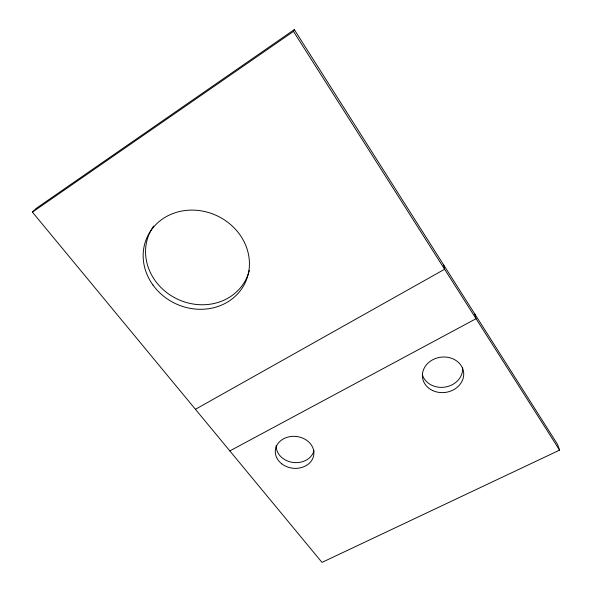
<?xml version="1.0" encoding="UTF-8"?>
<svg xmlns="http://www.w3.org/2000/svg" width="592" height="592" viewBox="0 0 592 592"><rect width="100%" height="100%" fill="white"/><g stroke="black" fill="none" stroke-linecap="round" stroke-linejoin="round"><path stroke-width="0.89" d="M32.427 212.128L293.477 31.42L294.313 29.6L557.56 444.422L559.573 450.127L321.996 562.4L32.427 212.128L36.112 208.465L294.313 29.6M195.427 409.294L444.614 269.249L443.674 264.972M229.829 450.912L476.035 318.718L474.806 314.026M293.477 31.42L559.573 450.127M462.559 367.454A20.505 17.627 -7.6 0 1 445.754 386.961A20.505 17.627 -7.6 0 1 422.436 374.973M313.982 450.608A19.159 15.873 6.6 0 1 293.077 462.456A19.159 15.873 6.6 0 1 276.138 445.643M249.328 270.344A53.465 48.174 25.1 0 1 182.536 301.247A53.465 48.174 25.1 0 1 149.236 233.907M149.606 233.085A53.465 48.174 25.1 0 1 153.757 225.981M432.382 390.424A20.72 17.76 -7.5 0 0 463.721 374.44A20.72 17.76 -7.5 0 0 433.048 359.581A20.72 17.76 -7.5 0 0 432.382 390.424M281.777 463.847A19.351 15.969 6.6 0 0 313.516 456.254A19.351 15.969 6.6 0 0 288.504 436.933A19.351 15.969 6.6 0 0 281.777 463.847M153.01 285.107A54.057 48.588 24.8 0 0 244.622 283.908A54.057 48.588 24.8 0 0 191.231 210.116A54.057 48.588 24.8 0 0 153.01 285.107"/></g></svg>
